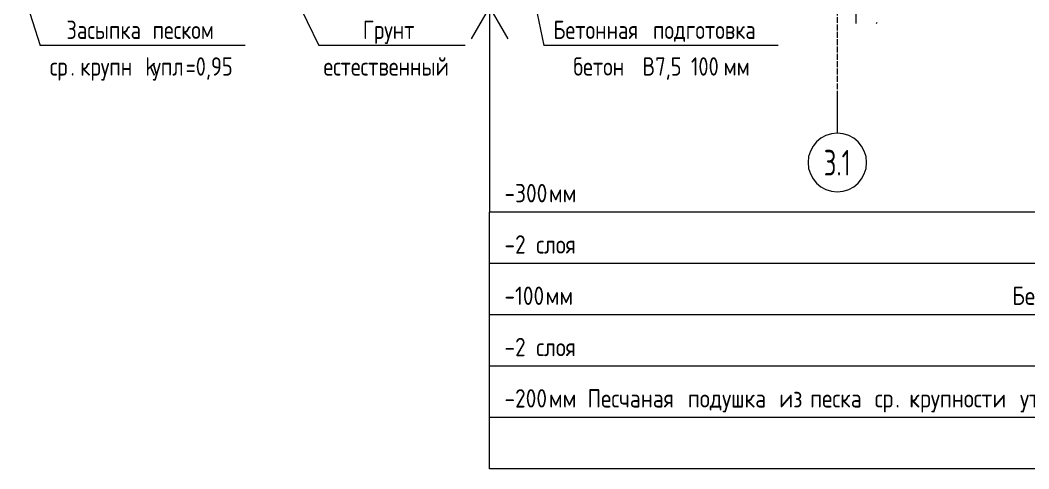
# Model space of a CAD drawing. Header units: millimetres. Extents: x -24808 to 10587, y -3433 to 75724.
# Drawn here: x -7290 to -3846, y -3433 to -1903 of the extents above; entities that cross this region are included whole.
import ezdxf

# ---------------------------------------------------------------- set-up
doc = ezdxf.new("R2010")
doc.units = ezdxf.units.MM
doc.linetypes.add('01 Штриховая _4 мм_', pattern=[6, 3.5, -2.5])
doc.linetypes.add('02 Штрихпунктирная _20 мм_', pattern=[25, 20, -2.5, 0, -2.5])
for name, color, linetype, lineweight in [('AA_Vinoska', 5, 'Continuous', 9), ('AF_Stena', 7, '01 Штриховая _4 мм_', 20), ('Оси', 7, 'Continuous', 9)]:
    doc.layers.add(name, color=color, linetype=linetype, lineweight=lineweight)
doc.styles.add('GOST Common', font='GOST_Common.ttf', dxfattribs={"width": 0.85, "height": 62.5})
doc.styles.add('ISOCPEUR_1', font='isocpeur.ttf', dxfattribs={"width": 0.7, "height": 87.5})
doc.styles.add('ISOCPEUR_3', font='isocpeur.ttf', dxfattribs={"width": 0.85, "height": 62.5})

# ---------------------------------------------------------------- blocks, each defined once
blk = doc.blocks.new('010_Текст с выноской - Текст 2 строки-3854857-Сечение 0')
at = {"layer": 'AA_Vinoska'}
blk.add_line((-21487.4, -1988.8), (-22287.4, -1988.8), dxfattribs=at)
blk = doc.blocks.new('010_Текст с выноской - Текст 2 строки-3791610-Сечение 0')
at = {"layer": 'AA_Vinoska'}
blk.add_line((-21448, 441.7), (-22148, 441.7), dxfattribs=at)
blk = doc.blocks.new('010_Текст с выноской - Текст 2 строки-3854859-Сечение 0')
at = {"layer": 'AA_Vinoska'}
blk.add_line((-24316.7, 337.6), (-24816.7, 337.6), dxfattribs=at)
blk = doc.blocks.new('010_Флажок - Низ Фунд плита-3855273-Сечение 0')
at = {"layer": 'AA_Vinoska'}
for p, q in [((-22473.1, -1858), (-22535.6, -1966.2)), ((-22473.1, -1858), (-22410.6, -1966.2)), ((-22473.1, -1858), (-22473.1, -2558)), ((-22473.1, -2733), (-22473.1, -2558)), ((-19348.1, -2558), (-22473.1, -2558)), ((-19348.1, -2733), (-22473.1, -2733)), ((-22473.1, -2908), (-22473.1, -2733)), ((-22473.1, -3083), (-22473.1, -2908)), ((-19348.1, -2908), (-22473.1, -2908)), ((-22473.1, -3258), (-22473.1, -3083)), ((-19348.1, -3083), (-22473.1, -3083)), ((-22473.1, -3433), (-22473.1, -3258)), ((-19348.1, -3258), (-22473.1, -3258)), ((-19348.1, -3433), (-22473.1, -3433))]:
    blk.add_line(p, q, dxfattribs=at)
blk = doc.blocks.new('Ось сетки - d_4мм-2765513-Сечение 0')
at = {"layer": 'Оси'}
for start, end in [(0, 180), (0, 180), (180, 360), (180, 360)]:
    blk.add_arc((-21285.1, -2388.2), 100, start, end, dxfattribs=at)

msp = doc.modelspace()

# ---------------------------------------------------------------- hatches: boundary and pattern name
at = {"layer": 'AF_Stena', "linetype": 'Continuous', "lineweight": 9}
h = msp.add_hatch(dxfattribs=at)
h.set_pattern_fill('FP_9', color=256, style=0, pattern_type=2)
h.set_pattern_definition([(45, (-7854.57, -1040), (-58.9331, 58.9331), []), (45, (-7815.285, -1040), (-58.9331, 58.9331), [])])
h.paths.add_polyline_path([(-4386.8108, -1913.5966), (-4364.1528, -1913.5966), (-4364.1528, -1907.9658), (-4386.8108, -1907.9658)])
h.paths.add_polyline_path([(-4819.8183, -1857.9658), (-4436.8108, -1857.9658), (-4436.8108, -915.4658), (-4480.1121, -901.7158), (-4436.8108, -887.9658), (-4456.4372, -887.9658), (-4456.4372, -859.8115), (-4436.8108, -859.8115), (-4436.8108, 0), (-4819.8183, 0)])

# ---------------------------------------------------------------- linework, layer by layer
at = {"layer": 'AA_Vinoska'}
for p, q in [((-5660.0293, -1235.7906), (-5502.1854, -1988.7579)), ((-7411.4284, -1397.2732), (-7221.4468, -1988.7579)), ((-6372.8492, -1778.0055), (-6269.9338, -1988.7579)), ((-4436.8108, -1857.9658), (-4436.8108, -1913.5966))]:
    msp.add_line(p, q, dxfattribs=at)
at = {"layer": 'Оси', "linetype": '02 Штрихпунктирная _20 мм_'}
msp.add_line((-4499.8183, -2163.2159), (-4499.8183, 103.3635), dxfattribs=at)
at = {"layer": 'Оси'}
msp.add_line((-4499.8183, -2288.2159), (-4499.8183, -2163.2159), dxfattribs=at)

# ---------------------------------------------------------------- block references
at = {"layer": 'AA_Vinoska'}
for name, p in [('010_Флажок - Низ Фунд плита-3855273-Сечение 0', (16785.2433, 0)), ('010_Текст с выноской - Текст 2 строки-3791610-Сечение 0', (14926.6023, -2430.4359)), ('010_Текст с выноской - Текст 2 строки-3854859-Сечение 0', (18546.7319, -2326.3407)), ('010_Текст с выноской - Текст 2 строки-3854857-Сечение 0', (16785.2433, 0))]:
    msp.add_blockref(name, p, dxfattribs=at)
at = {"layer": 'Оси'}
msp.add_blockref('Ось сетки - d_4мм-2765513-Сечение 0', (16785.2433, 0), dxfattribs=at)

# ---------------------------------------------------------------- texts
at = {"layer": 'AA_Vinoska', "char_height": 62.5, "attachment_point": 1, "style": 'GOST Common'}
for s, insert, width in [('Засыпка', (-7131.7663, -1904.2003), 333.902844), ('\\fGOST Common|b0|i0|c204|p34|;\\W.85; ', (-6856.2689, -1904.2003), 22.146617), ('песком', (-6837.9961, -1904.2003), 274.277336), ('Грунт', (-6120.0284, -1904.2003), 241.909203), ('Бетонная', (-5469.3925, -1904.2003), 390.12118), ('\\fGOST Common|b0|i0|c204|p34|;\\W.85; ', (-5147.5103, -1904.2003), 22.146617), ('подготовка', (-5129.2375, -1904.2003), 477.004062), (' k', (-6894.9461, -2029.2003), 68.143438), ('=0,95', (-6724.8687, -2029.2003), 206.133898), ('естественный', (-6254.3284, -2029.2003), 567.294117), ('бетон', (-5401.18, -2029.2003), 241.909203), ('\\fGOST Common|b0|i0|c204|p34|;\\W.85;В', (-5165.0393, -2029.2003), 52.811164), ('7,5 100 ', (-5121.4658, -2029.2003), 282.795266), ('ср', (-7188.7163, -2029.2003), 85.179297), ('крупн', (-7084.702, -2029.2003), 229.984102), ('упл', (-6838.7222, -2029.2003), 137.990461), ('мм', (-4888.1363, -2029.2003), 102.215156), ('. ', (-7118.4364, -2029.2003), 40.886062)]:
    msp.add_mtext(s, dxfattribs=dict(at, insert=insert, width=width))
at = {"layer": 'Оси', "insert": (-4546.1384, -2345.1294), "char_height": 87.5, "width": 112.23625, "attachment_point": 1, "style": 'ISOCPEUR_1'}
msp.add_mtext('3.1', dxfattribs=at)

# ---------------------------------------------------------------- next in the draw order: texts
at = {"layer": 'AA_Vinoska', "char_height": 62.5, "attachment_point": 1, "style": 'ISOCPEUR_3', "bg_fill": 3, "box_fill_scale": 1.25, "bg_fill_color": 256, "bg_fill_true_color": 13158600, "bg_fill_transparency": 0}
for s, insert, width in [('-300', (-5636.3136, -2461.3692), 183.987281), ('-2 ', (-5636.3136, -2636.3692), 131.176117), ('-100', (-5636.3136, -2811.3692), 170.358594), ('Бетонная', (-3902.83, -2811.3692), 390.12118), ('-2 ', (-5636.3136, -2986.3692), 131.176117), ('-200', (-5636.3136, -3161.3692), 183.987281), ('Песчаная', (-5353.355, -3161.3692), 376.492492)]:
    msp.add_mtext(s, dxfattribs=dict(at, insert=insert, width=width))

# ---------------------------------------------------------------- next in the draw order: texts
for s, insert, width in [('мм', (-5484.5089, -2461.3692), 102.215156), ('слоя', (-5528.0825, -2636.3692), 177.172937), ('мм', (-5495.7537, -2811.3692), 102.215156), ('слоя', (-5528.0825, -2986.3692), 177.172937), ('мм', (-5484.5089, -3161.3692), 102.215156), ('\\fISOCPEUR|b0|i0|c204|p34|;\\W.85; ', (-5042.7176, -3161.3692), 39.182477)]:
    msp.add_mtext(s, dxfattribs=dict(at, insert=insert, width=width))

# ---------------------------------------------------------------- next in the draw order: texts
at = {"layer": 'AA_Vinoska', "insert": (-5010.3889, -3161.3692), "char_height": 62.5, "width": 339.013602, "attachment_point": 1, "style": 'ISOCPEUR_3', "bg_fill": 3, "box_fill_scale": 1.25, "bg_fill_color": 256, "bg_fill_true_color": 13158600, "bg_fill_transparency": 0}
msp.add_mtext('подушка', dxfattribs=at)

# ---------------------------------------------------------------- next in the draw order: texts
at = {"layer": 'AA_Vinoska', "insert": (-4730.6747, -3161.3692), "char_height": 62.5, "width": 39.182477, "attachment_point": 1, "style": 'ISOCPEUR_3', "bg_fill": 3, "box_fill_scale": 1.25, "bg_fill_color": 256, "bg_fill_true_color": 13158600, "bg_fill_transparency": 0}
msp.add_mtext('\\fISOCPEUR|b0|i0|c204|p34|;\\W.85; ', dxfattribs=at)

# ---------------------------------------------------------------- next in the draw order: texts
at = {"layer": 'AA_Vinoska', "insert": (-4698.3459, -3161.3692), "char_height": 62.5, "width": 88.586469, "attachment_point": 1, "style": 'ISOCPEUR_3', "bg_fill": 3, "box_fill_scale": 1.25, "bg_fill_color": 256, "bg_fill_true_color": 13158600, "bg_fill_transparency": 0}
msp.add_mtext('из', dxfattribs=at)

# ---------------------------------------------------------------- next in the draw order: texts
at = {"layer": 'AA_Vinoska', "insert": (-4625.2548, -3161.3692), "char_height": 62.5, "width": 39.182477, "attachment_point": 1, "style": 'ISOCPEUR_3', "bg_fill": 3, "box_fill_scale": 1.25, "bg_fill_color": 256, "bg_fill_true_color": 13158600, "bg_fill_transparency": 0}
msp.add_mtext('\\fISOCPEUR|b0|i0|c204|p34|;\\W.85; ', dxfattribs=at)

# ---------------------------------------------------------------- next in the draw order: texts
at = {"layer": 'AA_Vinoska', "insert": (-4592.926, -3161.3692), "char_height": 62.5, "width": 228.280516, "attachment_point": 1, "style": 'ISOCPEUR_3', "bg_fill": 3, "box_fill_scale": 1.25, "bg_fill_color": 256, "bg_fill_true_color": 13158600, "bg_fill_transparency": 0}
msp.add_mtext('песка', dxfattribs=at)

# ---------------------------------------------------------------- next in the draw order: texts
at = {"layer": 'AA_Vinoska', "insert": (-4404.5757, -3161.3692), "char_height": 62.5, "width": 39.182477, "attachment_point": 1, "style": 'ISOCPEUR_3', "bg_fill": 3, "box_fill_scale": 1.25, "bg_fill_color": 256, "bg_fill_true_color": 13158600, "bg_fill_transparency": 0}
msp.add_mtext('\\fISOCPEUR|b0|i0|c204|p34|;\\W.85; ', dxfattribs=at)

# ---------------------------------------------------------------- next in the draw order: texts
at = {"layer": 'AA_Vinoska', "insert": (-4372.2469, -3161.3692), "char_height": 62.5, "width": 85.179297, "attachment_point": 1, "style": 'ISOCPEUR_3', "bg_fill": 3, "box_fill_scale": 1.25, "bg_fill_color": 256, "bg_fill_true_color": 13158600, "bg_fill_transparency": 0}
msp.add_mtext('ср', dxfattribs=at)

# ---------------------------------------------------------------- next in the draw order: texts
at = {"layer": 'AA_Vinoska', "insert": (-4301.967, -3161.3692), "char_height": 62.5, "width": 57.921922, "attachment_point": 1, "style": 'ISOCPEUR_3', "bg_fill": 3, "box_fill_scale": 1.25, "bg_fill_color": 256, "bg_fill_true_color": 13158600, "bg_fill_transparency": 0}
msp.add_mtext('. ', dxfattribs=at)

# ---------------------------------------------------------------- next in the draw order: texts
at = {"layer": 'AA_Vinoska', "insert": (-4254.1766, -3161.3692), "char_height": 62.5, "width": 419.082141, "attachment_point": 1, "style": 'ISOCPEUR_3', "bg_fill": 3, "box_fill_scale": 1.25, "bg_fill_color": 256, "bg_fill_true_color": 13158600, "bg_fill_transparency": 0}
msp.add_mtext('крупности', dxfattribs=at)

# ---------------------------------------------------------------- next in the draw order: texts
at = {"layer": 'AA_Vinoska', "insert": (-3908.3993, -3161.3692), "char_height": 62.5, "width": 39.182477, "attachment_point": 1, "style": 'ISOCPEUR_3', "bg_fill": 3, "box_fill_scale": 1.25, "bg_fill_color": 256, "bg_fill_true_color": 13158600, "bg_fill_transparency": 0}
msp.add_mtext('\\fISOCPEUR|b0|i0|c204|p34|;\\W.85; ', dxfattribs=at)

# ---------------------------------------------------------------- next in the draw order: texts
at = {"layer": 'AA_Vinoska', "insert": (-3876.0705, -3161.3692), "char_height": 62.5, "width": 630.326797, "attachment_point": 1, "style": 'ISOCPEUR_3', "bg_fill": 3, "box_fill_scale": 1.25, "bg_fill_color": 256, "bg_fill_true_color": 13158600, "bg_fill_transparency": 0}
msp.add_mtext('утрамбованная', dxfattribs=at)

doc.saveas('drawing.dxf')
